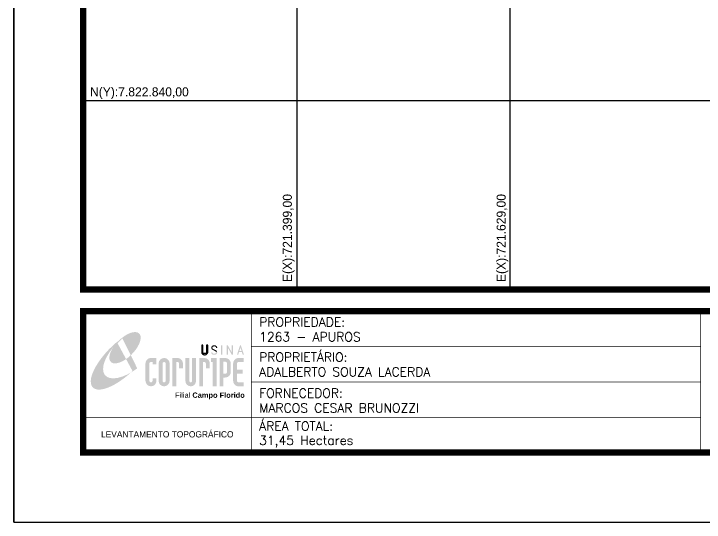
# Model space of a CAD drawing. Extents: x 721093 to 722668, y 7822385 to 7824613.
# Drawn here: x 721093 to 721838, y 7822385 to 7822934 of the extents above; entities that cross this region are included whole.
import ezdxf
from ezdxf.enums import TextEntityAlignment as Align

# ---------------------------------------------------------------- set-up
doc = ezdxf.new("R2010")
doc.units = 0
doc.header["$LTSCALE"] = 0.6
doc.linetypes.add('LIN0', pattern=[0])
doc.layers.add('MALHA', color=8, linetype='Continuous')
doc.layers.add('MARGEM', color=5, linetype='Continuous')
doc.styles.add('ARIAL', font='arial.ttf')
doc.styles.add('Simplex', font='simplex.shx')

# ---------------------------------------------------------------- blocks, each defined once
blk = doc.blocks.new('A$C78F83FB3')
at = {"layer": 'MARGEM'}
h = blk.add_hatch(color=20, dxfattribs=at)
edge = h.paths.add_edge_path()
edge.add_ellipse((19.49, 23.77), major_axis=(-6.68, -6.67), ratio=0.469426, start_angle=292.7328, end_angle=601.2579)
edge.add_ellipse((22.83, 22.05), major_axis=(12.64, 11.29), ratio=0.457614, start_angle=79.9069, end_angle=107.9139)
edge = h.paths.add_edge_path()
edge.add_ellipse((18.28, 18.7), major_axis=(13.95, 13.59), ratio=0.386848, start_angle=63.9612, end_angle=264.5993)
edge.add_ellipse((22.83, 22.05), major_axis=(12.64, 11.29), ratio=0.457614, start_angle=107.9139, end_angle=245.1182, ccw=False)
edge.add_ellipse((19.49, 23.77), major_axis=(-6.68, -6.67), ratio=0.469426, start_angle=241.2579, end_angle=292.7328, ccw=False)
for color, points in [(20, [(15.46, 26.12), (14.17, 24.81), (14.06, 24.24), (14.39, 23.97), (14.67, 24.54), (19.47, 29.32), (18.48, 28.66), (17.31, 27.78)]), (7, [(58.42, 24.9), (57.9, 24.9), (57.9, 21.73, -0.414214), (57.15, 20.98), (56.84, 20.98, -0.414214), (56.09, 21.73), (56.09, 24.9), (55.57, 24.9), (55.57, 21.73, 0.414214), (56.84, 20.46), (57.15, 20.46, 0.414214), (58.42, 21.73)]), (7, [(61.7, 24.9), (61.23, 24.9, 0.396318), (60.04, 23.78), (60.04, 23.72, 0.151912), (60.39, 22.97), (60.46, 22.92), (62.18, 22), (62.85, 21.83, 0.12407), (62.51, 22.42), (60.75, 23.36, -0.13192), (60.56, 23.77, -0.385578), (61.23, 24.37), (61.7, 24.37, -0.414214), (62.37, 23.7), (62.89, 23.7, 0.414214)]), (7, [(62.37, 23.7), (62.89, 23.7, 0.414214), (61.7, 24.9), (61.23, 24.9, 0.396318), (60.04, 23.78), (60.04, 23.72, 0.151912), (60.39, 22.97), (60.46, 22.92), (62.18, 22), (62.18, 22, -0.131921), (62.37, 21.59, -0.385578), (61.7, 20.98), (61.23, 20.98, -0.414214), (60.56, 21.65), (60.04, 21.65, 0.414214), (61.23, 20.46), (61.7, 20.46, 0.402546), (62.89, 21.61, 0.165292), (62.51, 22.42), (60.75, 23.36, -0.13192), (60.56, 23.77, -0.385578), (61.23, 24.37), (61.7, 24.37, -0.414214)]), (7, [(30.97, 12.46), (29.13, 12.46), (29.13, 8.21, 1), (34.29, 8.21), (34.29, 9.41), (32.45, 9.41), (32.45, 8.21, -1), (30.97, 8.21)])]:
    blk.add_hatch(color=color, dxfattribs=at).paths.add_polyline_path(points)
h = blk.add_hatch(color=7, dxfattribs=at)
h.paths.add_polyline_path([(65.24, 24.9), (64.72, 24.9), (64.72, 20.46), (65.24, 20.46)])
h.paths.add_polyline_path([(67.38, 20.46), (67.9, 20.46), (67.9, 23.74), (69.74, 20.46), (70.23, 20.46), (70.23, 24.9), (69.71, 24.9), (69.71, 21.58), (67.85, 24.9), (67.38, 24.9)])
h.paths.add_polyline_path([(72.17, 20.46), (72.72, 20.46), (73.14, 21.73), (74.49, 21.73), (74.9, 20.46), (75.45, 20.46), (74, 24.9), (73.62, 24.9)])
h.paths.add_polyline_path([(73.81, 23.8), (74.32, 22.25), (73.31, 22.25)], flags=16)
h = blk.add_hatch(color=7, dxfattribs=at)
h.paths.add_polyline_path([(31.71, 18.93, 0.414214), (29.13, 16.35), (29.13, 12.46), (30.97, 12.46), (30.97, 16.35, -0.414214), (31.71, 17.09), (32.45, 17.09), (32.45, 16.02), (34.29, 16.02), (34.29, 18.93)])
h.paths.add_polyline_path([(44.15, 17.09, -0.414214), (44.89, 16.35), (44.89, 14.1), (46.72, 14.1), (46.72, 16.17, 0.433937), (44.15, 18.93), (41.77, 18.93), (41.77, 12.46), (43.61, 12.46), (43.61, 17.09)])
h.paths.add_polyline_path([(43.61, 12.46), (41.77, 12.46), (41.77, 5.62), (43.61, 5.62)])
h.paths.add_polyline_path([(47.92, 12.46), (49.75, 12.46), (49.75, 18.93), (47.92, 18.93)])
h.paths.add_polyline_path([(52.91, 18.93), (51.08, 18.93), (51.08, 12.46), (52.91, 12.46)])
h.paths.add_polyline_path([(51.08, 8.12, -1), (49.75, 8.12), (49.75, 12.46), (47.92, 12.46), (47.92, 8.12, 1), (52.91, 8.12), (52.91, 12.46), (51.08, 12.46)])
h.paths.add_polyline_path([(54.41, 12.46), (56.25, 12.46), (56.25, 17.09), (56.79, 17.09, -0.414214), (57.53, 16.35), (57.53, 14.1), (59.36, 14.1), (59.36, 16.17, 0.433937), (56.79, 18.93), (54.41, 18.93)])
h.paths.add_polyline_path([(56.25, 12.46), (54.41, 12.46), (54.41, 5.62), (56.25, 5.62)])
h.paths.add_polyline_path([(60.73, 12.46), (62.58, 12.46), (62.58, 18.93), (60.02, 18.93), (60.02, 17.08), (60.73, 17.08)])
h.paths.add_polyline_path([(62.58, 12.46), (60.73, 12.46), (60.73, 5.62), (62.58, 5.62)])
h.paths.add_polyline_path([(64.06, 12.46), (65.82, 12.46), (65.82, 17.17), (66.66, 17.17, -0.450417), (67.48, 16.25), (67.48, 12.46), (69.24, 12.46, 0.002307), (69.24, 12.48, 0.005282), (69.23, 12.54, -0.000938), (69.23, 12.53), (69.23, 16.17, 0.433937), (66.66, 18.93), (64.06, 18.93)])
h.paths.add_polyline_path([(64.06, 5.62), (65.82, 5.62), (65.82, 9.77), (66.66, 9.77, 0.426056), (69.24, 12.46), (67.48, 12.46), (67.48, 12.45, -0.450417), (66.66, 11.53), (65.82, 11.53), (65.82, 12.46), (64.06, 12.46)])
h.paths.add_polyline_path([(70.37, 12.46), (74.87, 12.46), (74.87, 13.44), (72.21, 13.44), (72.21, 16.35, -0.414214), (72.95, 17.09), (75.38, 17.09), (75.38, 18.93), (72.95, 18.93, 0.414214), (70.37, 16.35)])
h.paths.add_polyline_path([(72.21, 11.62), (74.87, 11.62), (74.87, 12.46), (70.37, 12.46), (70.37, 8.21, 0.414214), (72.95, 5.62), (75.38, 5.62), (75.38, 7.47), (72.95, 7.47, -0.414214), (72.21, 8.21)])
h = blk.add_hatch(color=7, dxfattribs=at)
h.paths.add_polyline_path([(35.29, 16.35), (35.29, 8.21, 1), (40.46, 8.21, 0.016978), (40.45, 8.38), (40.45, 16.17, 0.433937), (37.88, 18.93), (37.87, 18.93, 0.41391)])
h.paths.add_polyline_path([(38.62, 16.35), (38.62, 8.21, -1), (37.13, 8.21), (37.13, 16.35, -1)], flags=16)
at = {"layer": 'MARGEM', "color": 7}
blk.add_lwpolyline([(58.42, 24.9), (57.9, 24.9), (57.9, 21.73, -0.414214), (57.15, 20.98), (56.84, 20.98, -0.414214), (56.09, 21.73), (56.09, 24.9), (55.57, 24.9), (55.57, 21.73, 0.414214), (56.84, 20.46), (57.15, 20.46, 0.414214), (58.42, 21.73), (58.42, 24.9)], format="xyb", close=True, dxfattribs=at)
at = {"layer": 'MARGEM', "color": 252, "insert": (43.05, 2.72), "char_height": 2.5, "attachment_point": 1, "style": 'ARIAL'}
blk.add_mtext_dynamic_manual_height_columns('Filial {\\fArial|b1|i0|c0|p34;Campo Florido}', width=33.0271, gutter_width=2.46, heights=[2.95], dxfattribs=at)

msp = doc.modelspace()

# ---------------------------------------------------------------- linework, layer by layer
at = {"layer": 'MALHA', "color": 8}
for points in [[(721399, 7822636.25), (721399, 7823983.79)], [(721629, 7822636.25), (721629, 7823432.33)], [(721168.29, 7822840), (722593.29, 7822840)]]:
    msp.add_lwpolyline(points, dxfattribs=at)
at = {"layer": 'MARGEM', "color": 174, "linetype": 'LIN0'}
msp.add_line((721093.29, 7822385.46), (721093.29, 7824612.96), dxfattribs=at)
at = {"layer": 'MARGEM', "color": 174, "linetype": 'LIN0', "flags": 128}
msp.add_lwpolyline([(722668.29, 7822385.46), (722668.29, 7824612.96), (721093.29, 7824612.96), (721093.29, 7822385.46)], close=True, dxfattribs=at)
at = {"layer": 'MARGEM', "color": 174, "linetype": 'LIN0', "const_width": 6.82, "flags": 128}
for points in [[(722593.29, 7822636.25), (722593.29, 7824537.96), (721168.29, 7824537.96), (721168.29, 7822636.25)], [(721168.29, 7822612.94), (722593.29, 7822612.94), (722593.29, 7822460.46), (721168.29, 7822460.46)]]:
    msp.add_lwpolyline(points, close=True, dxfattribs=at)
at = {"layer": 'MARGEM', "color": 174, "linetype": 'LIN0', "flags": 128}
for points, const_width in [([(721349.48, 7822612.94), (721349.48, 7822460.46)], 0.757), ([(721349.48, 7822612.94), (721349.48, 7822461.84)], 0.75), ([(721834.37, 7822612.94), (721834.37, 7822462.33)], 0.757), ([(721349.48, 7822574.82), (721834.37, 7822574.82)], 0.757), ([(721349.48, 7822536.7), (721834.37, 7822536.7)], 0.757), ([(721168.29, 7822498.58), (721834.37, 7822498.58)], 0.757)]:
    msp.add_lwpolyline(points, dxfattribs=dict(at, const_width=const_width))

# ---------------------------------------------------------------- block references
at = {"layer": 'MARGEM', "linetype": 'ByBlock', "xscale": 2.293504072270356, "yscale": 2.293504072270356, "zscale": 2.293504072270356}
msp.add_blockref('A$C78F83FB3', (721168.57, 7822519.05), dxfattribs=at)

# ---------------------------------------------------------------- texts
at = {"layer": 'MALHA'}
msp.add_text('N(Y):7.822.840,00', height=9.75, dxfattribs=at).set_placement((721175.52, 7822841.67), align=Align.BOTTOM_LEFT)
for s, p in [('E(X):721.399,00', (721396.22, 7822644.38)), ('E(X):721.629,00', (721626.93, 7822644.38))]:
    msp.add_text(s, height=9.75, rotation=90, dxfattribs=at).set_placement(p, align=Align.BOTTOM_LEFT)
at = {"layer": 'MARGEM', "color": 7, "linetype": 'Continuous', "lineweight": 9, "style": 'Simplex'}
for s, p in [('PROPRIEDADE:', (721358.03, 7822606.09)), ('PROPRIETÁRIO:', (721358.03, 7822568.32)), ('FORNECEDOR:', (721358.03, 7822529.43)), ('ÁREA TOTAL:', (721358.03, 7822493.91))]:
    msp.add_text(s, height=9.75, dxfattribs=at).set_placement(p, align=Align.TOP_LEFT)
at = {"layer": 'MARGEM', "color": 7, "linetype": 'Continuous', "style": 'Simplex'}
for s, p in [('1263 - APUROS', (721358.03, 7822590.19)), ('ADALBERTO SOUZA LACERDA', (721358.03, 7822552.41)), ('MARCOS CESAR BRUNOZZI', (721358.03, 7822513.52)), ('31,45 Hectares', (721358.03, 7822478.54))]:
    msp.add_text(s, height=9.75, dxfattribs=at).set_placement(p, align=Align.TOP_LEFT)
at = {"layer": 'MARGEM', "color": 7, "linetype": 'ByBlock'}
msp.add_text('LEVANTAMENTO TOPOGRÁFICO', height=6.75, dxfattribs=at).set_placement((721258.88, 7822480.21), align=Align.MIDDLE_CENTER)

doc.saveas('drawing.dxf')
